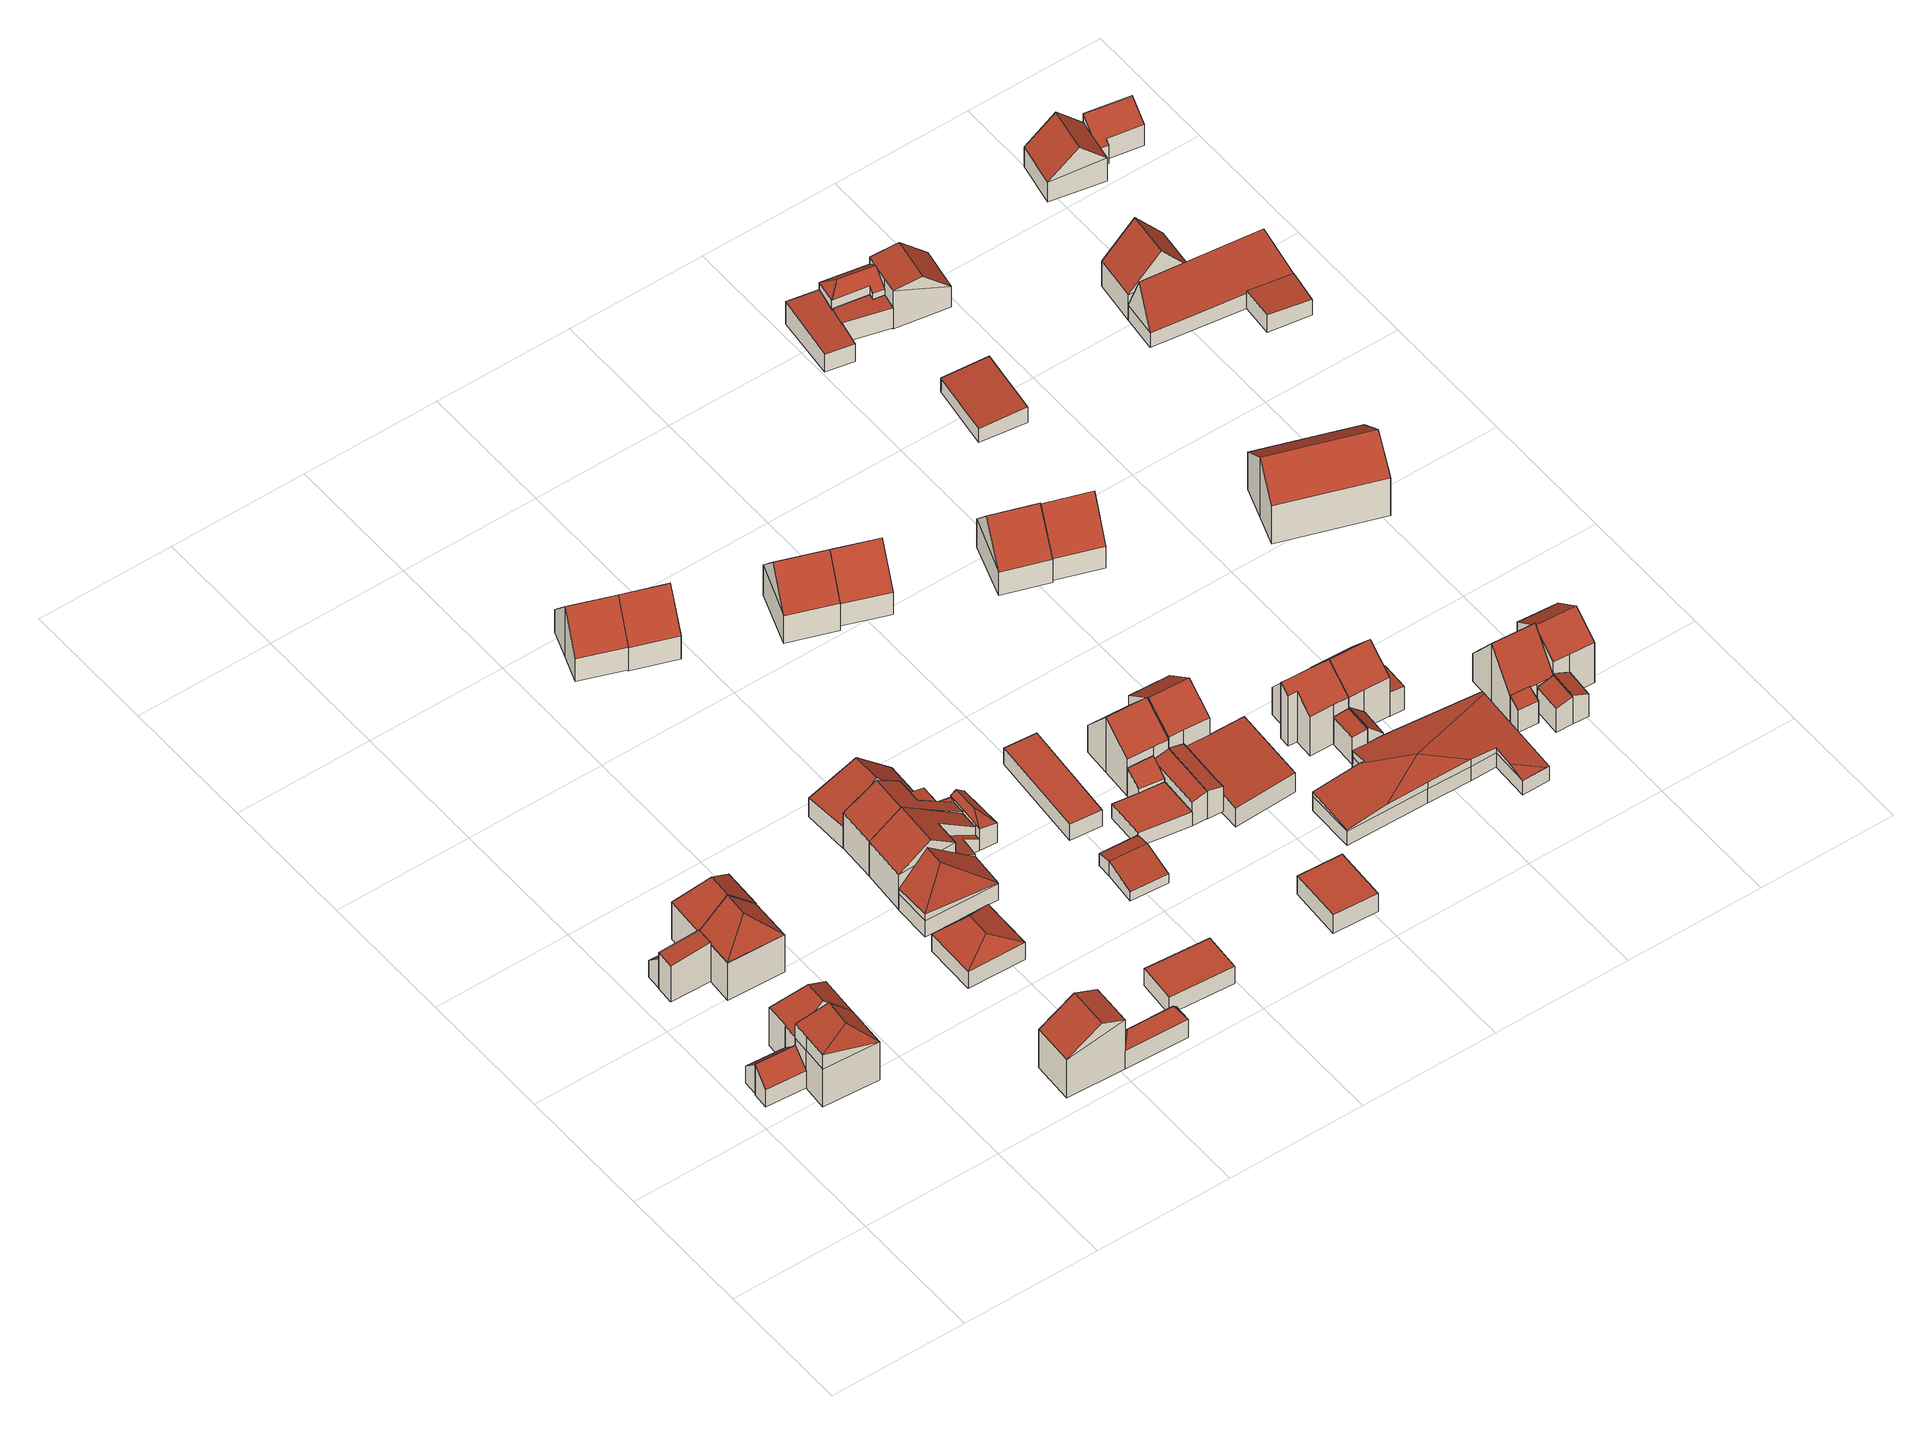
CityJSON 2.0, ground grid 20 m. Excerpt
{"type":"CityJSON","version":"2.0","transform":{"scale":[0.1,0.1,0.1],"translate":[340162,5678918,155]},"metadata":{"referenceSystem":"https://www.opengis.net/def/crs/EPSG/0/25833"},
"CityObjects":{
"building1":{"type":"Building","attributes":{"Gemeindeschluessel":14729160,"Geometrietyp2DReferenz":"3000","function":"31001_9998","roofType":"9999"},"children":["building1-1","building1-2"]},
"building1-1":{"type":"BuildingPart","attributes":{"Dachtyp_tdc":"tdcPolyFlatRoof","Dachneigung":45.97,"QualitaetDacherkennung":72,"Geometrietyp2DReferenz":"3000","roofType":"2100","measuredHeight":5.46},"parents":["building1"],"geometry":[{"type":"MultiSurface","lod":"2","boundaries":[[[0,1,2,3]],[[4,5,6,7]],[[5,0,3,6]],[[5,4,1,0]],[[3,2,7,6]],[[4,7,2,1]]],"semantics":{"surfaces":[{"type":"WallSurface"},{"type":"RoofSurface"},{"type":"GroundSurface"},{"type":"ClosureSurface"}],"values":[0,0,0,1,2,3]}}]},
"building1-2":{"type":"BuildingPart","attributes":{"Dachtyp_tdc":"tdcHipAndGableRoof","Dachneigung":10.26,"QualitaetDacherkennung":55,"Geometrietyp2DReferenz":"3000","roofType":"5000","measuredHeight":10.03},"parents":["building1"],"geometry":[{"type":"MultiSurface","lod":"2","boundaries":[[[8,9,10,11]],[[9,12,4,7,10]],[[13,14,15,2,1]],[[14,8,11,15]],[[16,8,17]],[[14,18,17,8]],[[19,16,17,18,20]],[[12,19,20,13]],[[13,20,18,14]],[[9,16,19,12]],[[8,16,9]],[[11,10,7,2,15]],[[1,4,12,13]],[[1,2,7,4]]],"semantics":{"surfaces":[{"type":"WallSurface"},{"type":"RoofSurface"},{"type":"GroundSurface"},{"type":"ClosureSurface"}],"values":[0,0,0,0,1,1,1,0,0,0,0,2,0,3]}}]},
"building2":{"type":"Building","attributes":{"Gemeindeschluessel":14729160,"Geometrietyp2DReferenz":"3000","function":"31001_9998","roofType":"9999"},"children":["building2-1","building2-2"]},
"building2-1":{"type":"BuildingPart","attributes":{"Dachtyp_tdc":"tdcHipAndGableRoof","Dachneigung":44.85,"QualitaetDacherkennung":77,"Geometrietyp2DReferenz":"3000","roofType":"5000","measuredHeight":10.59},"parents":["building2"],"geometry":[{"type":"MultiSurface","lod":"2","boundaries":[[[21,22,23,24,25]],[[22,26,27,23]],[[26,28,29,27]],[[28,14,30,29]],[[14,31,32,33,30]],[[28,26,34]],[[31,35,34,26,22,21]],[[14,28,34,35]],[[14,35,31]],[[24,23,27,29,30,33]],[[25,32,31,21]],[[25,24,33,32]]],"semantics":{"surfaces":[{"type":"WallSurface"},{"type":"RoofSurface"},{"type":"GroundSurface"},{"type":"ClosureSurface"}],"values":[0,0,0,0,0,1,1,1,0,2,0,3]}}]},
"building2-2":{"type":"BuildingPart","attributes":{"Dachtyp_tdc":"tdcPolyFlatRoof","Dachneigung":44.94,"QualitaetDacherkennung":77,"Geometrietyp2DReferenz":"3000","roofType":"2100","measuredHeight":5.09},"parents":["building2"],"geometry":[{"type":"MultiSurface","lod":"2","boundaries":[[[36,37,38,39]],[[37,25,24,38]],[[32,36,39,33]],[[32,25,37,36]],[[39,38,24,33]],[[33,24,25,32]]],"semantics":{"surfaces":[{"type":"WallSurface"},{"type":"RoofSurface"},{"type":"GroundSurface"},{"type":"ClosureSurface"}],"values":[0,0,0,1,2,3]}}]},
"building3":{"type":"Building","attributes":{"Gemeindeschluessel":14729160,"Geometrietyp2DReferenz":"3000","function":"31001_9998","roofType":"9999"},"children":["building3-1","building3-2"]},
"building3-1":{"type":"BuildingPart","attributes":{"Dachtyp_tdc":"tdcHipAndGableRoof","Dachneigung":44.91,"QualitaetDacherkennung":83,"Geometrietyp2DReferenz":"3000","roofType":"5000","measuredHeight":10.6},"parents":["building3"],"geometry":[{"type":"MultiSurface","lod":"2","boundaries":[[[40,41,42,43]],[[41,44,45,42]],[[46,47,48,49]],[[47,40,43,48]],[[50,40,51]],[[47,52,51,40]],[[53,50,51,52,54]],[[44,53,54,46]],[[46,54,52,47]],[[41,50,53,44]],[[40,50,41]],[[43,42,45,49,48]],[[49,45,44,46]]],"semantics":{"surfaces":[{"type":"WallSurface"},{"type":"RoofSurface"},{"type":"GroundSurface"},{"type":"ClosureSurface"}],"values":[0,0,0,0,1,1,1,0,0,0,0,2,3]}}]},
"building3-2":{"type":"BuildingPart","attributes":{"Dachtyp_tdc":"tdcPolyFlatRoof","Dachneigung":5.78,"QualitaetDacherkennung":53,"Geometrietyp2DReferenz":"3000","roofType":"2100","measuredHeight":6.91},"parents":["building3"],"geometry":[{"type":"MultiSurface","lod":"2","boundaries":[[[55,56,57,58]],[[56,59,46,49,57]],[[60,55,58,45,44]],[[60,59,56,55]],[[58,57,49,45]],[[60,44,46,59]],[[44,45,49,46]]],"semantics":{"surfaces":[{"type":"WallSurface"},{"type":"RoofSurface"},{"type":"GroundSurface"},{"type":"ClosureSurface"}],"values":[0,0,0,1,2,0,3]}}]},
"building4":{"type":"Building","attributes":{"Gemeindeschluessel":14729160,"Geometrietyp2DReferenz":"3000","function":"31001_9998","roofType":"9999"},"children":["building4-1","building4-2"]},
"building4-1":{"type":"BuildingPart","attributes":{"Dachtyp_tdc":"tdcHipAndGableRoof","Dachneigung":44.3,"QualitaetDacherkennung":84,"Geometrietyp2DReferenz":"3000","roofType":"5000","measuredHeight":10.59},"parents":["building4"],"geometry":[{"type":"MultiSurface","lod":"2","boundaries":[[[61,62,63,64]],[[62,65,66,63]],[[65,67,68,69,66]],[[62,61,70]],[[67,65,71]],[[61,67,71,70]],[[65,62,70,71]],[[69,72,64,63,66]],[[64,72,73,68,67,61]],[[72,69,68,73]]],"semantics":{"surfaces":[{"type":"WallSurface"},{"type":"RoofSurface"},{"type":"GroundSurface"},{"type":"ClosureSurface"}],"values":[0,0,0,1,0,1,1,2,0,3]}}]},
"building4-2":{"type":"BuildingPart","attributes":{"Dachtyp_tdc":"tdcPolyFlatRoof","Dachneigung":45.28,"QualitaetDacherkennung":72,"Geometrietyp2DReferenz":"3000","roofType":"2100","measuredHeight":5.26},"parents":["building4"],"geometry":[{"type":"MultiSurface","lod":"2","boundaries":[[[74,75,76,77]],[[75,73,72,76]],[[68,74,77,69]],[[68,73,75,74]],[[77,76,72,69]],[[69,72,73,68]]],"semantics":{"surfaces":[{"type":"WallSurface"},{"type":"RoofSurface"},{"type":"GroundSurface"},{"type":"ClosureSurface"}],"values":[0,0,0,1,2,3]}}]},
"building5":{"type":"Building","attributes":{"Gemeindeschluessel":14729160,"Geometrietyp2DReferenz":"3000","function":"31001_9998","roofType":"9999"},"children":["building5-1","building5-2"]},
"building5-1":{"type":"BuildingPart","attributes":{"Dachtyp_tdc":"tdcFreeFormRoof","Dachneigung":57.39,"QualitaetDacherkennung":11,"Geometrietyp2DReferenz":"3000","roofType":"5000","measuredHeight":5.28},"parents":["building5"],"geometry":[{"type":"MultiSurface","lod":"2","boundaries":[[[78,79,80,81]],[[79,82,83,80]],[[82,84,85,83]],[[86,87,84,82]],[[86,82,79]],[[87,86,79,78]],[[87,78,84]],[[81,80,83,85]],[[81,85,84,78]]],"semantics":{"surfaces":[{"type":"WallSurface"},{"type":"RoofSurface"},{"type":"GroundSurface"},{"type":"ClosureSurface"}],"values":[0,0,0,1,1,1,1,2,3]}}]},
"building5-2":{"type":"BuildingPart","attributes":{"Dachtyp_tdc":"tdcGableRoof","Dachneigung":32.3,"QualitaetDacherkennung":40,"Geometrietyp2DReferenz":"3000","roofType":"3100","measuredHeight":10.03},"parents":["building5"],"geometry":[{"type":"MultiSurface","lod":"2","boundaries":[[[88,89,90,91]],[[89,92,93,90]],[[94,88,91,85,84]],[[92,89,95]],[[88,94,96]],[[89,88,96,95]],[[94,92,95,96]],[[91,90,93,81,85]],[[94,84,78,81,93,92]],[[84,85,81,78]]],"semantics":{"surfaces":[{"type":"WallSurface"},{"type":"RoofSurface"},{"type":"GroundSurface"},{"type":"ClosureSurface"}],"values":[0,0,0,0,0,1,1,2,0,3]}}]},
"building6":{"type":"Building","attributes":{"Dachtyp_tdc":"tdcHipRoof","Gemeindeschluessel":14729160,"Dachneigung":29.05,"QualitaetDacherkennung":85,"Geometrietyp2DReferenz":"3000","function":"31001_9998","roofType":"3200","measuredHeight":5.21},"geometry":[{"type":"MultiSurface","lod":"2","boundaries":[[[97,98,99,100]],[[98,101,102,99]],[[101,103,104,102]],[[103,97,100,104]],[[101,98,105]],[[97,103,106]],[[98,97,106,105]],[[103,101,105,106]],[[100,99,102,104]]],"semantics":{"surfaces":[{"type":"WallSurface"},{"type":"RoofSurface"},{"type":"GroundSurface"}],"values":[0,0,0,0,1,1,1,1,2]}}]},
"building7":{"type":"Building","attributes":{"Dachtyp_tdc":"tdcFreeFormRoof","Gemeindeschluessel":14729160,"Dachneigung":36.11,"QualitaetDacherkennung":54,"Geometrietyp2DReferenz":"3000","function":"31001_9998","roofType":"5000","measuredHeight":9.49},"geometry":[{"type":"MultiSurface","lod":"2","boundaries":[[[107,108,109,110]],[[108,111,112,109]],[[111,113,114,112]],[[113,115,116,114]],[[115,117,118,116]],[[117,119,120,118]],[[119,107,110,120]],[[115,113,111,121,122,119,117]],[[122,121,108,107]],[[111,108,121]],[[107,119,122]],[[110,109,112,114,116,118,120]]],"semantics":{"surfaces":[{"type":"WallSurface"},{"type":"RoofSurface"},{"type":"GroundSurface"}],"values":[0,0,0,0,0,0,0,1,1,0,0,2]}}]},
"building8":{"type":"Building","attributes":{"Dachtyp_tdc":"tdcFreeFormRoof","Gemeindeschluessel":14729160,"Dachneigung":33.45,"QualitaetDacherkennung":43,"Geometrietyp2DReferenz":"3000","function":"31001_9998","roofType":"5000","measuredHeight":9.21},"geometry":[{"type":"MultiSurface","lod":"2","boundaries":[[[123,124,125,126]],[[124,127,128,125]],[[127,129,114,128]],[[129,111,112,114]],[[111,130,109,112]],[[130,131,132,109]],[[131,123,126,132]],[[124,123,133,134,111,129,127]],[[134,133,131,130]],[[123,131,133]],[[130,111,134]],[[126,125,128,114,112,109,132]]],"semantics":{"surfaces":[{"type":"WallSurface"},{"type":"RoofSurface"},{"type":"GroundSurface"}],"values":[0,0,0,0,0,0,0,1,1,0,0,2]}}]},
"building9":{"type":"Building","attributes":{"Gemeindeschluessel":14729160,"Geometrietyp2DReferenz":"3000","function":"31001_9998","roofType":"9999"},"children":["building9-1","building9-2","building9-3","building9-4","building9-5"]},
"building9-1":{"type":"BuildingPart","attributes":{"Dachtyp_tdc":"tdcHipAndGableRoof","Dachneigung":50.8,"QualitaetDacherkennung":59,"Geometrietyp2DReferenz":"3000","roofType":"5000","measuredHeight":9.8},"parents":["building9"],"geometry":[{"type":"MultiSurface","lod":"2","boundaries":[[[135,136,137,138]],[[136,139,140,137]],[[139,141,142,140]],[[139,136,143]],[[136,135,144,143]],[[141,139,143,144,145]],[[138,137,140,142,146]],[[138,146,147,135]],[[146,142,141,147]],[[144,135,147,148,145]],[[145,148,147,141]]],"semantics":{"surfaces":[{"type":"WallSurface"},{"type":"RoofSurface"},{"type":"GroundSurface"},{"type":"ClosureSurface"}],"values":[0,0,0,1,1,1,2,0,3,0,3]}}]},
"building9-2":{"type":"BuildingPart","attributes":{"Dachtyp_tdc":"tdcHipAndGableRoof","Dachneigung":39.82,"QualitaetDacherkennung":54,"Geometrietyp2DReferenz":"3000","roofType":"5000","measuredHeight":8.74},"parents":["building9"],"geometry":[{"type":"MultiSurface","lod":"2","boundaries":[[[149,150,151,152]],[[150,153,154,151]],[[153,155,156,154]],[[157,149,152,158]],[[159,160,161]],[[160,157,162,163,164,161]],[[165,159,161,164]],[[153,165,164,163,166,155]],[[150,159,165,153]],[[149,160,159,150]],[[157,160,149]],[[152,151,154,156,158]],[[158,156,155,157]],[[162,166,163]],[[155,166,162,157]]],"semantics":{"surfaces":[{"type":"WallSurface"},{"type":"RoofSurface"},{"type":"GroundSurface"},{"type":"ClosureSurface"}],"values":[0,0,0,0,1,1,1,0,0,0,0,2,3,0,3]}}]},
"building9-3":{"type":"BuildingPart","attributes":{"Dachtyp_tdc":"tdcHipAndGableRoof","Dachneigung":38.07,"QualitaetDacherkennung":50,"Geometrietyp2DReferenz":"3000","roofType":"5000","measuredHeight":4.61},"parents":["building9"],"geometry":[{"type":"MultiSurface","lod":"2","boundaries":[[[167,168,169,170,171]],[[172,173,174]],[[172,175,176,173]],[[175,177,178,176]],[[177,179,180,178]],[[179,181,182,180]],[[181,183,182]],[[184,167,171,185,186]],[[181,179,187]],[[179,177,175,187]],[[175,172,168,167,184,181,187]],[[171,170,173,176,178,180,182,185]],[[174,169,168,172]],[[174,173,170,169]],[[186,183,181,184]],[[186,185,182,183]]],"semantics":{"surfaces":[{"type":"WallSurface"},{"type":"RoofSurface"},{"type":"GroundSurface"},{"type":"ClosureSurface"}],"values":[0,0,0,0,0,0,0,0,1,1,1,2,0,3,0,3]}}]},
"building9-4":{"type":"BuildingPart","attributes":{"Dachtyp_tdc":"tdcPolyFlatRoof","Dachneigung":29.23,"QualitaetDacherkennung":51,"Geometrietyp2DReferenz":"3000","roofType":"2100","measuredHeight":4.91},"parents":["building9"],"geometry":[{"type":"MultiSurface","lod":"2","boundaries":[[[183,188,189,182]],[[188,190,157,158,189]],[[166,191,192,156,155]],[[191,186,185,192]],[[191,166,162,190,188,183,186]],[[185,182,189,158,156,192]],[[182,185,186,183]],[[162,157,190]],[[155,156,158,157]],[[155,157,162,166]]],"semantics":{"surfaces":[{"type":"WallSurface"},{"type":"RoofSurface"},{"type":"GroundSurface"},{"type":"ClosureSurface"}],"values":[0,0,0,0,1,2,3,0,3,3]}}]},
"building9-5":{"type":"BuildingPart","attributes":{"Dachtyp_tdc":"tdcPolyFlatRoof","Dachneigung":8.12,"QualitaetDacherkennung":66,"Geometrietyp2DReferenz":"3000","roofType":"2100","measuredHeight":4.47},"parents":["building9"],"geometry":[{"type":"MultiSurface","lod":"2","boundaries":[[[169,193,194,170]],[[193,148,147,146,194]],[[195,196,197,142,141]],[[196,174,173,197]],[[174,196,195,145,148,193,169]],[[170,194,146,142,197,173]],[[195,141,145]],[[141,142,146,147]],[[141,147,148,145]],[[170,173,174,169]]],"semantics":{"surfaces":[{"type":"WallSurface"},{"type":"RoofSurface"},{"type":"GroundSurface"},{"type":"ClosureSurface"}],"values":[0,0,0,0,1,2,0,3,3,3]}}]},
"building10":{"type":"Building","attributes":{"Dachtyp_tdc":"tdcGableRoof","Gemeindeschluessel":14729160,"Dachneigung":49.16,"QualitaetDacherkennung":76,"Geometrietyp2DReferenz":"3000","function":"31001_9998","roofType":"3100","measuredHeight":8.85},"geometry":[{"type":"MultiSurface","lod":"2","boundaries":[[[198,199,200,201]],[[199,202,203,200]],[[202,204,205,203]],[[204,206,207,205]],[[206,208,209,207]],[[208,210,211,209]],[[210,212,213,211]],[[212,214,215,213]],[[214,198,201,215]],[[210,208,206,204]],[[204,202,199,198,214,212,210]],[[201,200,203,205,207,209,211,213,215]]],"semantics":{"surfaces":[{"type":"WallSurface"},{"type":"RoofSurface"},{"type":"GroundSurface"}],"values":[0,0,0,0,0,0,0,0,0,1,1,2]}}]},
"building11":{"type":"Building","attributes":{"Dachtyp_tdc":"tdcPolyFlatRoof","Gemeindeschluessel":14729160,"Dachneigung":0,"QualitaetDacherkennung":94,"Geometrietyp2DReferenz":"3000","function":"31001_9998","roofType":"1000","measuredHeight":3},"geometry":[{"type":"MultiSurface","lod":"2","boundaries":[[[216,217,218,219]],[[217,220,221,218]],[[220,222,223,221]],[[222,216,219,223]],[[222,220,217,216]],[[219,218,221,223]]],"semantics":{"surfaces":[{"type":"WallSurface"},{"type":"RoofSurface"},{"type":"GroundSurface"}],"values":[0,0,0,0,1,2]}}]},
"building12":{"type":"Building","attributes":{"Dachtyp_tdc":"tdcGableRoof","Gemeindeschluessel":14729160,"Dachneigung":48.91,"QualitaetDacherkennung":82,"Geometrietyp2DReferenz":"3000","function":"31001_9998","roofType":"3100","measuredHeight":9.09},"geometry":[{"type":"MultiSurface","lod":"2","boundaries":[[[204,224,225,226]],[[224,227,228,225]],[[227,229,230,228]],[[229,231,232,230]],[[231,233,234,232]],[[233,235,236,234]],[[235,237,238,236]],[[237,239,240,238]],[[239,204,226,240]],[[235,233,231,229,227,224,204]],[[204,239,237,235]],[[226,225,228,230,232,234,236,238,240]]],"semantics":{"surfaces":[{"type":"WallSurface"},{"type":"RoofSurface"},{"type":"GroundSurface"}],"values":[0,0,0,0,0,0,0,0,0,1,1,2]}}]},
"building13":{"type":"Building","attributes":{"Dachtyp_tdc":"tdcPolyFlatRoof","Gemeindeschluessel":14729160,"Dachneigung":0,"QualitaetDacherkennung":78,"Geometrietyp2DReferenz":"3000","function":"31001_9998","roofType":"1000","measuredHeight":2.84},"geometry":[{"type":"MultiSurface","lod":"2","boundaries":[[[241,242,243,244]],[[242,245,246,243]],[[245,247,248,246]],[[247,241,244,248]],[[247,245,242,241]],[[244,243,246,248]]],"semantics":{"surfaces":[{"type":"WallSurface"},{"type":"RoofSurface"},{"type":"GroundSurface"}],"values":[0,0,0,0,1,2]}}]},
"building14":{"type":"Building","attributes":{"Gemeindeschluessel":14729160,"Geometrietyp2DReferenz":"3000","function":"31001_9998","roofType":"9999"},"children":["building14-1","building14-2","building14-3"]},
"building14-1":{"type":"BuildingPart","attributes":{"Dachtyp_tdc":"tdcGableRoof","Dachneigung":11.37,"QualitaetDacherkennung":72,"Geometrietyp2DReferenz":"3000","roofType":"3100","measuredHeight":2.61},"parents":["building14"],"geometry":[{"type":"MultiSurface","lod":"2","boundaries":[[[249,250,251,252]],[[250,253,254,251]],[[253,255,256,254]],[[255,257,258,256]],[[257,259,260,258]],[[259,261,262,260]],[[261,263,264,262]],[[263,249,252,264]],[[259,257,255,253]],[[253,250,249,263,261,259]],[[252,251,254,256,258,260,262,264]]],"semantics":{"surfaces":[{"type":"WallSurface"},{"type":"RoofSurface"},{"type":"GroundSurface"}],"values":[0,0,0,0,0,0,0,0,1,1,2]}}]},
"building14-2":{"type":"BuildingPart","attributes":{"Dachtyp_tdc":"tdcPolyFlatRoof","Dachneigung":35.86,"QualitaetDacherkennung":79,"Geometrietyp2DReferenz":"3000","roofType":"2100","measuredHeight":4.93},"parents":["building14"],"geometry":[{"type":"MultiSurface","lod":"2","boundaries":[[[265,266,267,268,269]],[[270,271,272,273,274]],[[271,265,269,272]],[[271,270,266,265]],[[269,268,273,272]],[[274,267,266,270]],[[274,273,268,267]]],"semantics":{"surfaces":[{"type":"WallSurface"},{"type":"RoofSurface"},{"type":"GroundSurface"},{"type":"ClosureSurface"}],"values":[0,0,0,1,2,0,3]}}]},
"building14-3":{"type":"BuildingPart","attributes":{"Dachtyp_tdc":"tdcPolyFlatRoof","Dachneigung":0,"QualitaetDacherkennung":51,"Geometrietyp2DReferenz":"3000","roofType":"1000","measuredHeight":2.54},"parents":["building14"],"geometry":[{"type":"MultiSurface","lod":"2","boundaries":[[[275,276,251,277]],[[276,278,252,251]],[[278,279,264,252]],[[279,280,281,264]],[[280,274,273,281]],[[267,275,277,268]],[[267,274,280,279,278,276,275]],[[277,251,252,264,281,273,268]],[[268,273,274,267]]],"semantics":{"surfaces":[{"type":"WallSurface"},{"type":"RoofSurface"},{"type":"GroundSurface"},{"type":"ClosureSurface"}],"values":[0,0,0,0,0,0,1,2,3]}}]},
"building15":{"type":"Building","attributes":{"Dachtyp_tdc":"tdcGableRoof","Gemeindeschluessel":14729160,"Dachneigung":49.06,"QualitaetDacherkennung":74,"Geometrietyp2DReferenz":"3000","function":"31001_9998","roofType":"3100","measuredHeight":9.84},"geometry":[{"type":"MultiSurface","lod":"2","boundaries":[[[282,283,284,285]],[[283,286,287,284]],[[286,288,289,287]],[[288,282,285,289]],[[286,283,290]],[[282,288,291]],[[283,282,291,290]],[[288,286,290,291]],[[285,284,287,289]]],"semantics":{"surfaces":[{"type":"WallSurface"},{"type":"RoofSurface"},{"type":"GroundSurface"}],"values":[0,0,0,0,0,0,1,1,2]}}]},
"building16":{"type":"Building","attributes":{"Dachtyp_tdc":"tdcPolyFlatRoof","Gemeindeschluessel":14729160,"Dachneigung":0,"QualitaetDacherkennung":65,"Geometrietyp2DReferenz":"3000","function":"31001_9998","roofType":"1000","measuredHeight":3.14},"geometry":[{"type":"MultiSurface","lod":"2","boundaries":[[[292,293,294,295]],[[293,296,297,294]],[[296,298,299,297]],[[298,292,295,299]],[[298,296,293,292]],[[295,294,297,299]]],"semantics":{"surfaces":[{"type":"WallSurface"},{"type":"RoofSurface"},{"type":"GroundSurface"}],"values":[0,0,0,0,1,2]}}]},
"building17":{"type":"Building","attributes":{"Gemeindeschluessel":14729160,"Geometrietyp2DReferenz":"3000","function":"31001_9998","roofType":"9999"},"children":["building17-1","building17-2"]},
"building17-1":{"type":"BuildingPart","attributes":{"Dachtyp_tdc":"tdcGableRoof","Dachneigung":51.63,"QualitaetDacherkennung":48,"Geometrietyp2DReferenz":"3000","roofType":"3100","measuredHeight":9.72},"parents":["building17"],"geometry":[{"type":"MultiSurface","lod":"2","boundaries":[[[300,301,302,272]],[[301,303,304,302]],[[303,305,306,304]],[[305,307,308,306]],[[307,309,310,311,308]],[[312,300,272,269,313]],[[307,305,303,301]],[[301,300,312,309,307]],[[272,302,304,306,308,311,269]],[[312,313,310,309]],[[313,269,311,310]]],"semantics":{"surfaces":[{"type":"WallSurface"},{"type":"RoofSurface"},{"type":"GroundSurface"},{"type":"ClosureSurface"}],"values":[0,0,0,0,0,0,1,1,2,0,3]}}]},
"building17-2":{"type":"BuildingPart","attributes":{"Dachtyp_tdc":"tdcPolyFlatRoof","Dachneigung":15.2,"QualitaetDacherkennung":91,"Geometrietyp2DReferenz":"3000","roofType":"2100","measuredHeight":4.85},"parents":["building17"],"geometry":[{"type":"MultiSurface","lod":"2","boundaries":[[[314,315,277,316]],[[315,313,269,277]],[[310,314,316,311]],[[310,313,315,314]],[[316,277,269,311]],[[311,269,313,310]]],"semantics":{"surfaces":[{"type":"WallSurface"},{"type":"RoofSurface"},{"type":"GroundSurface"},{"type":"ClosureSurface"}],"values":[0,0,0,1,2,3]}}]},
"building18":{"type":"Building","attributes":{"Dachtyp_tdc":"tdcGableRoof","Gemeindeschluessel":14729160,"Dachneigung":49,"QualitaetDacherkennung":77,"Geometrietyp2DReferenz":"3000","function":"31001_9998","roofType":"3100","measuredHeight":9.03},"geometry":[{"type":"MultiSurface","lod":"2","boundaries":[[[317,318,319,320]],[[318,321,322,319]],[[321,323,324,322]],[[323,317,320,324]],[[321,318,325]],[[317,323,326]],[[318,317,326,325]],[[323,321,325,326]],[[320,319,322,324]]],"semantics":{"surfaces":[{"type":"WallSurface"},{"type":"RoofSurface"},{"type":"GroundSurface"}],"values":[0,0,0,0,0,0,1,1,2]}}]},
"building19":{"type":"Building","attributes":{"Gemeindeschluessel":14729160,"Geometrietyp2DReferenz":"3000","function":"31001_9998","roofType":"9999"},"children":["building19-1","building19-2"]},
"building19-1":{"type":"BuildingPart","attributes":{"Dachtyp_tdc":"tdcGableRoof","Dachneigung":35.59,"QualitaetDacherkennung":47,"Geometrietyp2DReferenz":"3000","roofType":"3100","measuredHeight":9.88},"parents":["building19"],"geometry":[{"type":"MultiSurface","lod":"2","boundaries":[[[327,328,329,330,331]],[[328,332,333,329]],[[332,334,335,333]],[[334,336,337,335]],[[336,338,339,337]],[[338,340,341,342,339]],[[336,334,332,328]],[[328,327,340,338,336]],[[330,329,333,335,337,339,342]],[[331,341,340,327]],[[331,330,342,341]]],"semantics":{"surfaces":[{"type":"WallSurface"},{"type":"RoofSurface"},{"type":"GroundSurface"},{"type":"ClosureSurface"}],"values":[0,0,0,0,0,0,1,1,2,0,3]}}]},
"building19-2":{"type":"BuildingPart","attributes":{"Dachtyp_tdc":"tdcPolyFlatRoof","Dachneigung":13.94,"QualitaetDacherkennung":74,"Geometrietyp2DReferenz":"3000","roofType":"2100","measuredHeight":4.97},"parents":["building19"],"geometry":[{"type":"MultiSurface","lod":"2","boundaries":[[[343,331,330,344]],[[341,345,346,342]],[[345,347,348,346]],[[347,343,344,348]],[[347,345,341,331,343]],[[344,330,342,346,348]],[[341,342,330,331]]],"semantics":{"surfaces":[{"type":"WallSurface"},{"type":"RoofSurface"},{"type":"GroundSurface"},{"type":"ClosureSurface"}],"values":[0,0,0,0,1,2,3]}}]},
"building20":{"type":"Building","attributes":{"Dachtyp_tdc":"tdcPolyFlatRoof","Gemeindeschluessel":14729160,"Dachneigung":4.35,"QualitaetDacherkennung":87,"Geometrietyp2DReferenz":"3000","function":"31001_9998","roofType":"2100","measuredHeight":4.16},"geometry":[{"type":"MultiSurface","lod":"2","boundaries":[[[349,350,351,352]],[[350,353,354,351]],[[353,355,356,354]],[[355,357,358,356]],[[357,359,360,358]],[[359,349,352,360]],[[359,357,355,353,350,349]],[[352,351,354,356,358,360]]],"semantics":{"surfaces":[{"type":"WallSurface"},{"type":"RoofSurface"},{"type":"GroundSurface"}],"values":[0,0,0,0,0,0,1,2]}}]},
"building21":{"type":"Building","attributes":{"Dachtyp_tdc":"tdcGableRoof","Gemeindeschluessel":14729160,"Dachneigung":49.11,"QualitaetDacherkennung":75,"Geometrietyp2DReferenz":"3000","function":"31001_9998","roofType":"3100","measuredHeight":9.36},"geometry":[{"type":"MultiSurface","lod":"2","boundaries":[[[361,362,363,364]],[[362,365,366,363]],[[365,367,368,366]],[[367,361,364,368]],[[365,362,369]],[[361,367,370]],[[362,361,370,369]],[[367,365,369,370]],[[364,363,366,368]]],"semantics":{"surfaces":[{"type":"WallSurface"},{"type":"RoofSurface"},{"type":"GroundSurface"}],"values":[0,0,0,0,0,0,1,1,2]}}]},
"building22":{"type":"Building","attributes":{"Gemeindeschluessel":14729160,"Geometrietyp2DReferenz":"3000","function":"31001_9998","roofType":"9999"},"children":["building22-1","building22-2"]},
"building22-1":{"type":"BuildingPart","attributes":{"Dachtyp_tdc":"tdcGableRoof","Dachneigung":52.36,"QualitaetDacherkennung":72,"Geometrietyp2DReferenz":"3000","roofType":"3100","measuredHeight":9.9},"parents":["building22"],"geometry":[{"type":"MultiSurface","lod":"2","boundaries":[[[371,372,373,374]],[[372,375,376,373]],[[375,377,378,376]],[[377,379,380,378]],[[379,381,382,380]],[[381,383,384,382]],[[383,385,386,384]],[[385,387,388,386]],[[387,389,390,391,388]],[[392,371,374,393,394]],[[387,385,383,381,379,377]],[[377,375,372,371,392,389,387]],[[374,373,376,378,380,382,384,386,388,391,393]],[[394,390,389,392]],[[394,393,391,390]]],"semantics":{"surfaces":[{"type":"WallSurface"},{"type":"RoofSurface"},{"type":"GroundSurface"},{"type":"ClosureSurface"}],"values":[0,0,0,0,0,0,0,0,0,0,1,1,2,0,3]}}]},
"building22-2":{"type":"BuildingPart","attributes":{"Dachtyp_tdc":"tdcPolyFlatRoof","Dachneigung":4.64,"QualitaetDacherkennung":79,"Geometrietyp2DReferenz":"3000","roofType":"2100","measuredHeight":4.98},"parents":["building22"],"geometry":[{"type":"MultiSurface","lod":"2","boundaries":[[[395,394,393,396]],[[390,397,398,391]],[[397,395,396,398]],[[397,390,394,395]],[[396,393,391,398]],[[391,393,394,390]]],"semantics":{"surfaces":[{"type":"WallSurface"},{"type":"RoofSurface"},{"type":"GroundSurface"},{"type":"ClosureSurface"}],"values":[0,0,0,1,2,3]}}]},
"building23":{"type":"Building","attributes":{"Dachtyp_tdc":"tdcFreeFormRoof","Gemeindeschluessel":14729160,"Dachneigung":7.41,"QualitaetDacherkennung":39,"Geometrietyp2DReferenz":"3000","function":"31001_9998","roofType":"5000","measuredHeight":4.53},"geometry":[{"type":"MultiSurface","lod":"2","boundaries":[[[399,400,401,402]],[[400,403,404,401]],[[403,405,406,404]],[[405,407,408,406]],[[407,409,410,408]],[[409,411,412,410]],[[411,413,414,412]],[[413,415,416,414]],[[415,417,418,416]],[[417,419,420,418]],[[419,421,422,420]],[[421,423,424,422]],[[423,399,402,424]],[[425,426,427,428,429,430,431,432]],[[419,425,432,433,434,435,436]],[[437,438,433,432]],[[435,421,436]],[[439,440,437,432,431]],[[403,440,439,405]],[[405,439,431,407]],[[400,438,437,440,403]],[[399,433,438,400]],[[423,434,433,399]],[[421,435,434,423]],[[407,431,430,409]],[[409,430,429,411]],[[411,429,428,413]],[[413,428,427,415]],[[415,427,426,417]],[[417,426,425,419]],[[419,436,421]],[[402,401,404,406,408,410,412,414,416,418,420,422,424]]],"semantics":{"surfaces":[{"type":"WallSurface"},{"type":"RoofSurface"},{"type":"GroundSurface"}],"values":[0,0,0,0,0,0,0,0,0,0,0,0,0,1,1,1,1,1,0,0,0,0,0,0,0,0,0,0,0,0,0,2]}}]},
"building24":{"type":"Building","attributes":{"Dachtyp_tdc":"tdcGableRoof","Gemeindeschluessel":14729160,"Dachneigung":48.93,"QualitaetDacherkennung":81,"Geometrietyp2DReferenz":"3000","function":"31001_9998","roofType":"3100","measuredHeight":8.97},"geometry":[{"type":"MultiSurface","lod":"2","boundaries":[[[441,442,443,444]],[[442,367,445,443]],[[367,446,447,445]],[[446,441,444,447]],[[367,442,448]],[[441,446,449]],[[442,441,449,448]],[[446,367,448,449]],[[444,443,445,447]]],"semantics":{"surfaces":[{"type":"WallSurface"},{"type":"RoofSurface"},{"type":"GroundSurface"}],"values":[0,0,0,0,0,0,1,1,2]}}]},
"building25":{"type":"Building","attributes":{"Gemeindeschluessel":14729160,"Geometrietyp2DReferenz":"3000","function":"31001_9998","roofType":"9999"},"children":["building25-1","building25-2"]},
"building25-1":{"type":"BuildingPart","attributes":{"Dachtyp_tdc":"tdcGableRoof","Dachneigung":50.53,"QualitaetDacherkennung":67,"Geometrietyp2DReferenz":"3000","roofType":"3100","measuredHeight":9.8},"parents":["building25"],"geometry":[{"type":"MultiSurface","lod":"2","boundaries":[[[450,451,452]],[[453,454,388,391,455]],[[454,456,386,388]],[[456,457,458,386]],[[457,459,460,458]],[[459,461,462,460]],[[461,463,464,462]],[[463,450,452,464]],[[459,457,456,454]],[[454,453,450,463,461,459]],[[452,391,388,386,458,460,462,464]],[[455,451,450,453]],[[455,391,452,451]]],"semantics":{"surfaces":[{"type":"WallSurface"},{"type":"RoofSurface"},{"type":"GroundSurface"},{"type":"ClosureSurface"}],"values":[0,0,0,0,0,0,0,0,1,1,2,0,3]}}]},
"building25-2":{"type":"BuildingPart","attributes":{"Dachtyp_tdc":"tdcPolyFlatRoof","Dachneigung":44.86,"QualitaetDacherkennung":76,"Geometrietyp2DReferenz":"3000","roofType":"2100","measuredHeight":5.28},"parents":["building25"],"geometry":[{"type":"MultiSurface","lod":"2","boundaries":[[[451,465,466,452]],[[465,467,398,466]],[[467,455,391,398]],[[467,465,451,455]],[[391,452,466,398]],[[451,452,391,455]]],"semantics":{"surfaces":[{"type":"WallSurface"},{"type":"RoofSurface"},{"type":"GroundSurface"},{"type":"ClosureSurface"}],"values":[0,0,0,1,2,3]}}]},
"building26":{"type":"Building","attributes":{"Dachtyp_tdc":"tdcPolyFlatRoof","Gemeindeschluessel":14729160,"Dachneigung":4.13,"QualitaetDacherkennung":77,"Geometrietyp2DReferenz":"3000","function":"31001_9998","roofType":"2100","measuredHeight":4.26},"geometry":[{"type":"MultiSurface","lod":"2","boundaries":[[[468,469,470,471]],[[469,472,473,470]],[[472,474,475,473]],[[474,468,471,475]],[[474,472,469,468]],[[471,470,473,475]]],"semantics":{"surfaces":[{"type":"WallSurface"},{"type":"RoofSurface"},{"type":"GroundSurface"}],"values":[0,0,0,0,1,2]}}]},
"building27":{"type":"Building","attributes":{"Gemeindeschluessel":14729160,"Geometrietyp2DReferenz":"3000","function":"31001_9998","roofType":"9999"},"children":["building27-1","building27-2"]},
"building27-1":{"type":"BuildingPart","attributes":{"Dachtyp_tdc":"tdcPolyFlatRoof","Dachneigung":5.45,"QualitaetDacherkennung":71,"Geometrietyp2DReferenz":"3000","roofType":"2100","measuredHeight":3.92},"parents":["building27"],"geometry":[{"type":"MultiSurface","lod":"2","boundaries":[[[476,477,478,479]],[[477,480,481,478]],[[480,482,483,481]],[[482,484,485,483]],[[484,486,487,485]],[[486,488,489,487]],[[488,490,491,489]],[[490,488,486,484,482,480,477,476]],[[479,478,481,483,485,487,489,491]],[[476,479,491,490]]],"semantics":{"surfaces":[{"type":"WallSurface"},{"type":"RoofSurface"},{"type":"GroundSurface"},{"type":"ClosureSurface"}],"values":[0,0,0,0,0,0,0,1,2,3]}}]},
"building27-2":{"type":"BuildingPart","attributes":{"Dachtyp_tdc":"tdcPolyFlatRoof","Dachneigung":5.3,"QualitaetDacherkennung":50,"Geometrietyp2DReferenz":"3000","roofType":"2100","measuredHeight":3.72},"parents":["building27"],"geometry":[{"type":"MultiSurface","lod":"2","boundaries":[[[492,493,476,479,478]],[[494,495,496,491,490]],[[495,497,498,496]],[[497,499,500,498]],[[499,501,502,500]],[[501,492,478,502]],[[501,499,497,495,494,493,492]],[[478,479,491,496,498,500,502]],[[490,476,493,494]],[[490,491,479,476]]],"semantics":{"surfaces":[{"type":"WallSurface"},{"type":"RoofSurface"},{"type":"GroundSurface"},{"type":"ClosureSurface"}],"values":[0,0,0,0,0,0,1,2,0,3]}}]},
"building28":{"type":"Building","attributes":{"Dachtyp_tdc":"tdcPolyFlatRoof","Gemeindeschluessel":14729160,"Dachneigung":3.66,"QualitaetDacherkennung":58,"Geometrietyp2DReferenz":"3000","function":"31001_9998","roofType":"2100","measuredHeight":2.76},"geometry":[{"type":"MultiSurface","lod":"2","boundaries":[[[503,504,505,506]],[[504,507,508,505]],[[507,509,510,508]],[[509,503,506,510]],[[509,507,504,503]],[[506,505,508,510]]],"semantics":{"surfaces":[{"type":"WallSurface"},{"type":"RoofSurface"},{"type":"GroundSurface"}],"values":[0,0,0,0,1,2]}}]},
"building29":{"type":"Building","attributes":{"Gemeindeschluessel":14729160,"Geometrietyp2DReferenz":"3000","function":"31001_9998","roofType":"9999"},"children":["building29-1","building29-2","building29-3"]},
"building29-1":{"type":"BuildingPart","attributes":{"Dachtyp_tdc":"tdcPolyFlatRoof","Dachneigung":24.55,"QualitaetDacherkennung":64,"Geometrietyp2DReferenz":"3000","roofType":"2100","measuredHeight":4.79},"parents":["building29"],"geometry":[{"type":"MultiSurface","lod":"2","boundaries":[[[511,512,513,514,515]],[[512,516,517,513]],[[516,518,519,517]],[[518,520,519]],[[518,516,512,511]],[[514,513,517,519]],[[515,520,518,511]],[[515,514,519,520]]],"semantics":{"surfaces":[{"type":"WallSurface"},{"type":"RoofSurface"},{"type":"GroundSurface"},{"type":"ClosureSurface"}],"values":[0,0,0,0,1,2,0,3]}}]},
"building29-2":{"type":"BuildingPart","attributes":{"Dachtyp_tdc":"tdcGableRoof","Dachneigung":54.01,"QualitaetDacherkennung":54,"Geometrietyp2DReferenz":"3000","roofType":"3100","measuredHeight":10.29},"parents":["building29"],"geometry":[{"type":"MultiSurface","lod":"2","boundaries":[[[521,515,514,522]],[[520,523,524,519]],[[523,525,526,524]],[[525,527,528,526]],[[527,529,530,528]],[[529,531,532,530]],[[521,522,533]],[[529,527,525,523]],[[523,520,515,521,534,531,529]],[[514,519,524,526,528,530,532,522]],[[519,514,515,520]],[[533,534,521]],[[522,532,531,534,533]]],"semantics":{"surfaces":[{"type":"WallSurface"},{"type":"RoofSurface"},{"type":"GroundSurface"},{"type":"ClosureSurface"}],"values":[0,0,0,0,0,0,0,1,1,2,3,0,3]}}]},
"building29-3":{"type":"BuildingPart","attributes":{"Dachtyp_tdc":"tdcPolyFlatRoof","Dachneigung":17.04,"QualitaetDacherkennung":80,"Geometrietyp2DReferenz":"3000","roofType":"2100","measuredHeight":4.8},"parents":["building29"],"geometry":[{"type":"MultiSurface","lod":"2","boundaries":[[[535,536,537,532,531]],[[536,538,539,537]],[[538,533,522,539]],[[538,536,535,534,533]],[[532,537,539,522]],[[531,534,535]],[[532,522,533,534,531]]],"semantics":{"surfaces":[{"type":"WallSurface"},{"type":"RoofSurface"},{"type":"GroundSurface"},{"type":"ClosureSurface"}],"values":[0,0,0,1,2,0,3]}}]},
"building30":{"type":"Building","attributes":{"Gemeindeschluessel":14729160,"Geometrietyp2DReferenz":"3000","function":"31001_9998","roofType":"9999"},"children":["building30-1","building30-2"]},
"building30-1":{"type":"BuildingPart","attributes":{"Dachtyp_tdc":"tdcFreeFormRoof","Dachneigung":38.3,"QualitaetDacherkennung":18,"Geometrietyp2DReferenz":"3000","roofType":"5000","measuredHeight":6.87},"parents":["building30"],"geometry":[{"type":"MultiSurface","lod":"2","boundaries":[[[540,541,542,543]],[[541,544,545,542]],[[544,546,547,545]],[[548,549,550,551]],[[549,540,543,550]],[[552,553,546,544,554]],[[544,541,554]],[[541,540,549,548,555,552,554]],[[543,542,545,547,556,551,550]],[[557,553,552]],[[556,547,546,553,557]],[[555,557,552]],[[548,551,556,557,555]]],"semantics":{"surfaces":[{"type":"WallSurface"},{"type":"RoofSurface"},{"type":"GroundSurface"},{"type":"ClosureSurface"}],"values":[0,0,0,0,0,1,1,1,2,0,3,0,3]}}]},
"building30-2":{"type":"BuildingPart","attributes":{"Dachtyp_tdc":"tdcGableRoof","Dachneigung":43.99,"QualitaetDacherkennung":79,"Geometrietyp2DReferenz":"3000","roofType":"3100","measuredHeight":7.47},"parents":["building30"],"geometry":[{"type":"MultiSurface","lod":"2","boundaries":[[[558,559,560,547,546]],[[559,561,562,560]],[[561,563,564,562]],[[563,565,551,564]],[[565,548,551]],[[565,563,566,567,558,553,557,555]],[[561,559,567,566]],[[561,566,563]],[[558,567,559]],[[547,560,562,564,551,556]],[[558,546,553]],[[555,548,565]],[[546,547,556,557,553]],[[557,556,551,548,555]]],"semantics":{"surfaces":[{"type":"WallSurface"},{"type":"RoofSurface"},{"type":"GroundSurface"},{"type":"ClosureSurface"}],"values":[0,0,0,0,0,1,1,0,0,2,0,0,3,3]}}]},
"building31":{"type":"Building","attributes":{"Gemeindeschluessel":14729160,"Geometrietyp2DReferenz":"3000","function":"31001_9998","roofType":"9999"},"children":["building31-1","building31-2"]},
"building31-1":{"type":"BuildingPart","attributes":{"Dachtyp_tdc":"tdcPolyFlatRoof","Dachneigung":25.81,"QualitaetDacherkennung":81,"Geometrietyp2DReferenz":"3000","roofType":"2100","measuredHeight":5.08},"parents":["building31"],"geometry":[{"type":"MultiSurface","lod":"2","boundaries":[[[568,569,537,570]],[[569,571,532,537]],[[572,568,570,573]],[[572,571,569,568]],[[570,537,532,573]],[[572,573,532,571]]],"semantics":{"surfaces":[{"type":"WallSurface"},{"type":"RoofSurface"},{"type":"GroundSurface"},{"type":"ClosureSurface"}],"values":[0,0,0,1,2,3]}}]},
"building31-2":{"type":"BuildingPart","attributes":{"Dachtyp_tdc":"tdcGableRoof","Dachneigung":37.57,"QualitaetDacherkennung":51,"Geometrietyp2DReferenz":"3000","roofType":"3100","measuredHeight":9.9},"parents":["building31"],"geometry":[{"type":"MultiSurface","lod":"2","boundaries":[[[574,575,530,532,571]],[[575,576,528,530]],[[576,577,578,528]],[[577,579,580,578]],[[579,581,582,580]],[[581,583,573,582]],[[583,572,573]],[[579,577,576,575]],[[575,574,583,581,579]],[[532,530,528,578,580,582,573]],[[571,572,583,574]],[[571,532,573,572]]],"semantics":{"surfaces":[{"type":"WallSurface"},{"type":"RoofSurface"},{"type":"GroundSurface"},{"type":"ClosureSurface"}],"values":[0,0,0,0,0,0,0,1,1,2,0,3]}}]},
"building32":{"type":"Building","attributes":{"Dachtyp_tdc":"tdcGableRoof","Gemeindeschluessel":14729160,"Dachneigung":39.75,"QualitaetDacherkennung":64,"Geometrietyp2DReferenz":"3000","function":"31001_9998","roofType":"3100","measuredHeight":10.62},"geometry":[{"type":"MultiSurface","lod":"2","boundaries":[[[584,585,586,587]],[[585,588,589,586]],[[588,590,591,589]],[[590,592,593,591]],[[592,594,595,593]],[[594,596,597,595]],[[596,584,587,597]],[[592,590,588,585,584]],[[584,596,594,592]],[[587,586,589,591,593,595,597]]],"semantics":{"surfaces":[{"type":"WallSurface"},{"type":"RoofSurface"},{"type":"GroundSurface"}],"values":[0,0,0,0,0,0,0,1,1,2]}}]},
"building33":{"type":"Building","attributes":{"Gemeindeschluessel":14729160,"Geometrietyp2DReferenz":"3000","function":"31001_9998","roofType":"9999"},"children":["building33-1","building33-2","building33-3"]},
"building33-1":{"type":"BuildingPart","attributes":{"Dachtyp_tdc":"tdcPolyFlatRoof","Dachneigung":3.37,"QualitaetDacherkennung":85,"Geometrietyp2DReferenz":"3000","roofType":"2100","measuredHeight":3.08},"parents":["building33"],"geometry":[{"type":"MultiSurface","lod":"2","boundaries":[[[598,599,600,601]],[[599,602,603,604,600]],[[605,598,601,606,607]],[[605,602,599,598]],[[601,600,604,606]],[[605,607,603,602]],[[607,606,604,603]]],"semantics":{"surfaces":[{"type":"WallSurface"},{"type":"RoofSurface"},{"type":"GroundSurface"},{"type":"ClosureSurface"}],"values":[0,0,0,1,2,0,3]}}]},
"building33-2":{"type":"BuildingPart","attributes":{"Dachtyp_tdc":"tdcGableRoof","Dachneigung":49.99,"QualitaetDacherkennung":55,"Geometrietyp2DReferenz":"3000","roofType":"3100","measuredHeight":9.77},"parents":["building33"],"geometry":[{"type":"MultiSurface","lod":"2","boundaries":[[[608,609,610,611,612]],[[609,613,614,610]],[[613,615,616,617,614]],[[613,609,618]],[[608,615,619]],[[609,608,619,618]],[[615,613,618,619]],[[611,610,614,617]],[[608,612,616,615]],[[612,611,617,616]]],"semantics":{"surfaces":[{"type":"WallSurface"},{"type":"RoofSurface"},{"type":"GroundSurface"},{"type":"ClosureSurface"}],"values":[0,0,0,0,0,1,1,2,0,3]}}]},
"building33-3":{"type":"BuildingPart","attributes":{"Dachtyp_tdc":"tdcFreeFormRoof","Dachneigung":68.2,"QualitaetDacherkennung":10,"Geometrietyp2DReferenz":"3000","roofType":"5000","measuredHeight":9.52},"parents":["building33"],"geometry":[{"type":"MultiSurface","lod":"2","boundaries":[[[620,607,606,621]],[[622,612,611,623]],[[624,612,622]],[[625,624,622,603,607]],[[625,607,620]],[[624,625,620,616,612]],[[621,606,604,623,611,617]],[[623,604,603,622]],[[604,606,607,603]],[[621,617,616,620]],[[617,611,612,616]]],"semantics":{"surfaces":[{"type":"WallSurface"},{"type":"RoofSurface"},{"type":"GroundSurface"},{"type":"ClosureSurface"}],"values":[0,0,0,1,1,1,2,0,3,0,3]}}]},
"building34":{"type":"Building","attributes":{"Gemeindeschluessel":14729160,"Geometrietyp2DReferenz":"3000","function":"31001_9998","roofType":"9999"},"children":["building34-1","building34-2"]},
"building34-1":{"type":"BuildingPart","attributes":{"Dachtyp_tdc":"tdcGableRoof","Dachneigung":44.05,"QualitaetDacherkennung":78,"Geometrietyp2DReferenz":"3000","roofType":"3100","measuredHeight":7.68},"parents":["building34"],"geometry":[{"type":"MultiSurface","lod":"2","boundaries":[[[626,627,628,629]],[[627,630,631,628]],[[632,626,629,633]],[[630,627,634]],[[626,632,635]],[[627,626,635,634]],[[632,636,630,634,635]],[[629,628,631,637,633]],[[633,637,638,636,632]],[[637,631,630,636,638]]],"semantics":{"surfaces":[{"type":"WallSurface"},{"type":"RoofSurface"},{"type":"GroundSurface"},{"type":"ClosureSurface"}],"values":[0,0,0,0,0,1,1,2,0,3]}}]},
"building34-2":{"type":"BuildingPart","attributes":{"Dachtyp_tdc":"tdcPolyFlatRoof","Dachneigung":31.91,"QualitaetDacherkennung":73,"Geometrietyp2DReferenz":"3000","roofType":"2100","measuredHeight":5.76},"parents":["building34"],"geometry":[{"type":"MultiSurface","lod":"2","boundaries":[[[639,640,641,631,630]],[[640,642,643,641]],[[642,644,645,643]],[[644,646,647,645]],[[646,638,637,647]],[[638,646,644,642,640,639,636]],[[631,641,643,645,647,637]],[[630,636,639]],[[631,637,638,636,630]]],"semantics":{"surfaces":[{"type":"WallSurface"},{"type":"RoofSurface"},{"type":"GroundSurface"},{"type":"ClosureSurface"}],"values":[0,0,0,0,0,1,2,0,3]}}]}
},
"vertices":[
[9,234,83],[66,230,83],[66,230,28],[9,234,28],[65,206,58],[7,210,58],[7,210,28],[65,206,28],
[144,164,95],[62,169,95],[62,169,28],[144,164,28],[65,206,95],[66,230,95],[148,225,95],[148,225,28],[62,169,120],[112,188,129],[115,227,129],[65,206,120],[66,230,120],
[67,251,97],[68,251,97],[68,251,30],[67,251,30],[67,251,60],[70,288,97],[70,288,30],[152,283,95],[152,283,30],[148,225,30],[66,230,97],[66,230,81],[66,230,30],[109,261,136],[107,228,136],
[9,234,81],[10,255,60],[10,255,30],[9,234,30],
[158,374,95],[75,378,94],[75,378,29],[158,374,29],[77,415,94],[77,415,29],[78,440,94],[161,436,94],[161,436,29],[78,440,29],[75,378,96],[118,403,135],[120,438,135],[77,415,96],[78,440,96],
[18,417,92],[20,443,93],[20,443,29],[18,417,29],[78,440,98],[77,415,98],
[81,499,95],[164,495,95],[164,495,30],[81,499,30],[161,436,95],[161,436,30],[78,440,95],[78,440,82],[78,440,30],[122,473,136],[120,438,136],[79,462,30],[79,462,59],
[20,443,82],[21,465,59],[21,465,30],[20,443,30],
[401,37,46],[493,33,46],[493,33,14],[401,37,14],[492,7,46],[492,7,14],[400,11,46],[400,11,14],[479,20,67],[413,23,66],
[315,15,81],[318,76,81],[318,76,14],[315,15,14],[403,72,101],[403,72,14],[400,11,101],[370,74,114],[367,13,114],
[323,225,51],[325,301,51],[325,301,22],[323,225,22],[409,299,52],[409,299,22],[407,222,52],[407,222,22],[367,281,74],[366,246,74],
[332,377,87],[336,442,87],[336,442,26],[332,377,26],[418,437,96],[418,437,26],[471,434,57],[471,434,26],[470,407,57],[470,407,26],[416,410,96],[416,410,26],[414,372,96],[414,372,26],[383,439,121],[379,374,121],
[421,493,96],[419,456,96],[419,456,26],[421,493,26],[472,453,60],[472,453,26],[471,434,60],[336,442,88],[339,498,88],[339,498,26],[387,495,118],[384,439,118],
[339,498,63],[337,565,58],[337,565,25],[339,498,25],[461,564,33],[461,564,25],[455,491,38],[455,491,25],[387,536,123],[386,495,123],[431,493,68],[421,493,25],[421,493,46],[421,493,69],
[438,318,53],[331,322,53],[331,322,25],[438,318,25],[332,377,53],[332,377,25],[414,372,53],[414,372,25],[443,371,53],[443,371,25],[331,322,66],[438,318,55],[371,344,112],[428,371,66],[414,372,78],[373,375,112],[332,377,63],[414,372,74],
[471,434,64],[472,453,65],[472,453,62],[472,453,25],[471,434,25],[473,461,65],[473,461,25],[473,461,62],[481,460,71],[481,460,25],[493,460,61],[493,460,25],[494,395,59],[494,395,25],[469,397,63],[469,397,25],[469,397,44],[470,407,63],[470,407,25],[470,407,44],[480,423,71],
[446,399,57],[446,399,25],[443,371,57],[416,410,74],[416,410,25],
[419,456,69],[419,456,25],[455,491,64],[453,462,65],[453,462,25],
[305,979,66],[330,970,66],[330,970,47],[305,979,47],[324,953,87],[324,953,47],[310,913,136],[310,913,47],[295,873,87],[295,873,47],[232,896,87],[232,896,47],[247,936,136],[247,936,47],[261,976,87],[261,976,47],[298,962,87],[298,962,47],
[496,51,45],[500,107,45],[500,107,15],[496,51,15],[594,100,45],[594,100,15],[590,44,45],[590,44,15],
[324,953,88],[324,953,45],[310,913,45],[330,970,67],[330,970,45],[354,961,67],[354,961,45],[348,944,88],[348,944,45],[386,930,88],[386,930,45],[372,891,136],[372,891,45],[358,851,86],[358,851,45],[295,873,86],[295,873,45],
[568,348,49],[580,497,49],[580,497,21],[568,348,21],[627,493,49],[627,493,21],[614,344,49],[614,344,21],
[628,291,40],[629,291,40],[629,291,19],[628,291,19],[627,270,45],[627,270,19],[623,222,35],[623,222,19],[568,226,35],[568,226,19],[572,274,45],[572,274,19],[573,295,40],[573,295,19],[629,292,40],[629,292,19],
[707,365,68],[705,340,50],[705,340,44],[705,340,19],[707,365,19],[669,344,51],[669,367,68],[669,367,19],[669,344,19],[669,344,44],
[702,280,44],[629,291,44],[702,280,19],[628,291,44],[629,292,44],[632,349,44],[632,349,19],
[508,886,85],[575,862,85],[575,862,32],[508,886,32],[547,783,80],[547,783,32],[480,807,80],[480,807,32],[562,824,131],[495,848,131],
[738,44,41],[742,122,41],[742,122,9],[738,44,9],[807,118,41],[807,118,9],[803,40,41],[803,40,9],
[669,367,83],[672,413,116],[672,413,19],[674,453,66],[674,453,19],[733,450,66],[733,450,19],[731,410,116],[731,410,19],[729,364,83],[729,364,67],[729,364,19],[707,365,83],[707,365,61],
[724,279,67],[702,280,61],[724,279,19],
[610,760,79],[547,783,79],[547,783,40],[610,760,40],[575,862,84],[575,862,40],[639,840,84],[639,840,40],[562,825,130],[625,802,130],
[729,364,86],[731,408,117],[731,408,18],[729,364,18],[729,364,68],[733,450,84],[733,450,18],[793,447,84],[793,447,18],[791,405,117],[791,405,18],[789,361,85],[789,361,18],[751,363,86],[751,363,62],[751,363,18],
[724,279,68],[724,279,18],[747,292,62],[747,292,18],[747,278,62],[747,278,18],
[838,254,48],[746,251,47],[746,251,14],[838,254,14],[747,292,51],[747,292,14],[751,363,56],[751,363,14],[789,361,56],[789,361,14],[840,360,56],[840,360,14],
[800,693,73],[735,715,73],[735,715,32],[800,693,32],[762,795,81],[762,795,32],[826,773,81],[826,773,32],[749,759,126],[814,737,126],
[889,292,82],[890,320,102],[890,320,13],[889,292,13],[877,321,102],[877,321,13],[878,336,112],[878,336,13],[878,337,111],[878,337,13],[891,336,111],[891,336,13],[893,374,61],[893,374,13],[949,372,61],[949,372,13],[947,332,112],[947,332,13],[945,290,82],[945,290,63],[945,290,13],[923,291,82],[923,291,13],[923,291,61],
[921,250,61],[921,250,13],[943,249,63],[943,249,13],
[1025,151,27],[962,153,27],[962,153,2],[1025,151,2],[842,155,27],[842,155,2],[843,226,27],[843,226,2],[912,224,27],[912,224,2],[919,224,27],[919,224,2],[921,250,27],[921,250,2],[943,249,27],[943,249,2],[966,248,27],[966,248,2],[1105,234,27],[1105,234,2],[1102,95,27],[1102,95,2],[1062,95,27],[1062,95,2],[1064,151,27],[1064,151,2],[1105,230,38],[1105,234,38],[966,248,38],[943,249,38],[921,250,38],[919,224,43],[912,224,43],[975,191,48],[1025,151,40],[1064,151,36],[1063,122,33],[1097,95,28],[902,154,37],[962,153,38],[843,226,35],[842,155,30],
[864,671,74],[800,693,74],[800,693,36],[864,671,36],[826,773,36],[891,751,81],[891,751,36],[814,736,125],[879,714,125],
[968,289,81],[968,289,43],[968,289,13],[945,290,81],[947,332,111],[945,290,65],[949,372,62],[1009,369,62],[1009,369,13],[1007,329,111],[1007,329,13],[1007,328,110],[1007,328,13],[1005,287,81],[1005,287,13],
[966,248,42],[966,248,13],[943,249,65],
[1007,328,55],[1028,327,53],[1028,327,12],[1007,328,12],[1026,286,53],[1026,286,12],[1005,287,55],[1005,287,12],
[825,1152,79],[826,1152,79],[826,1152,45],[825,1152,45],[820,1118,76],[820,1118,45],[780,1126,76],[780,1126,45],[790,1218,85],[790,1218,45],[834,1209,85],[834,1209,45],[828,1176,82],[828,1176,45],[829,1176,82],[829,1176,45],
[826,1152,80],[825,1152,80],[829,1176,83],[879,1168,83],[879,1168,45],[878,1160,82],[878,1160,45],[894,1157,82],[894,1157,45],[890,1135,80],[890,1135,45],
[879,1024,59],[945,1015,63],[945,1015,35],[879,1024,35],[932,920,63],[932,920,35],[865,929,59],[865,929,35],
[1148,196,52],[1147,177,43],[1147,177,4],[1148,196,4],[1148,196,50],[1118,179,43],[1118,179,4],[1120,198,52],[1120,198,4],[1120,198,50],
[1158,195,50],[1158,195,4],[1123,239,107],[1123,239,4],[1125,280,53],[1125,280,4],[1188,275,53],[1188,275,4],[1185,235,107],[1185,235,4],[1182,194,50],[1182,194,4],[1158,195,45],[1176,194,50],
[1182,194,52],[1179,151,52],[1179,151,4],[1155,152,45],[1155,152,4],
[879,1168,98],[828,1176,98],[828,1176,43],[879,1168,43],[834,1209,98],[834,1209,43],[901,1197,98],[901,1197,43],[894,1157,92],[878,1160,92],[878,1160,43],[894,1157,43],[898,1181,111],[898,1182,110],[847,1190,111],[898,1180,110],[898,1181,43],[898,1181,110],
[901,1197,110],[979,1184,79],[979,1184,43],[968,1122,79],[968,1122,43],[890,1135,110],[890,1135,43],[894,1157,110],[929,1128,117],[940,1190,117],
[1202,149,44],[1179,151,55],[1202,149,4],[1182,194,55],[1205,192,44],[1205,192,4],
[1182,194,75],[1185,235,103],[1188,275,72],[1247,271,72],[1247,271,4],[1244,231,103],[1244,231,4],[1241,190,75],[1241,190,4],[1205,192,75],
[1212,588,129],[1209,577,119],[1209,577,23],[1212,588,23],[1198,544,90],[1198,544,23],[1055,592,91],[1055,592,23],[1070,636,129],[1070,636,23],[1086,682,89],[1086,682,23],[1226,635,88],[1226,635,23],
[1316,860,58],[1255,869,62],[1255,869,31],[1316,860,31],[1259,916,62],[1259,916,57],[1259,916,31],[1324,908,58],[1324,908,31],[1324,908,57],
[1133,986,75],[1141,1050,75],[1141,1050,31],[1133,986,31],[1133,986,57],[1225,1040,80],[1225,1040,31],[1218,976,80],[1218,976,57],[1218,976,31],[1186,1044,129],[1179,980,129],
[1333,963,57],[1333,963,31],[1127,934,57],[1127,934,31],[1130,960,123],[1301,938,126],
[1165,1191,78],[1177,1255,78],[1177,1255,43],[1165,1191,43],[1255,1240,84],[1255,1240,43],[1243,1176,84],[1243,1176,43],[1219,1247,120],[1207,1183,120],[1250,1214,84],[1248,1201,43],[1248,1201,75],
[1255,1240,100],[1320,1228,100],[1320,1228,43],[1314,1196,80],[1314,1196,43],[1263,1205,80],[1263,1205,43],[1262,1198,75],[1262,1198,43]
]}
